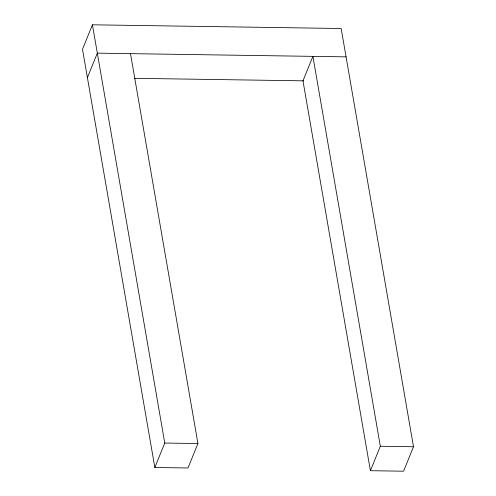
<?xml version="1.0" encoding="UTF-8"?>
<svg xmlns="http://www.w3.org/2000/svg" width="496" height="496" viewBox="0 0 496 496"><rect width="100%" height="100%" fill="white"/><g stroke="black" fill="none" stroke-linecap="round" stroke-linejoin="round"><path stroke-width="0.74" d="M370.407 470.704L380.333 446.251L312.908 56.364L302.975 80.823L370.407 470.704L403.57 471.2L413.497 446.741L341.167 28.508L92.43 24.8L82.503 49.259L154.833 467.492L187.996 467.988L197.929 443.529L130.498 53.649M87.401 77.612L97.334 53.153L346.072 56.86M154.833 467.492L164.765 443.04L92.43 24.8M134.67 78.318L303.595 80.836M164.765 443.04L197.929 443.529M380.333 446.251L413.497 446.741"/></g></svg>
